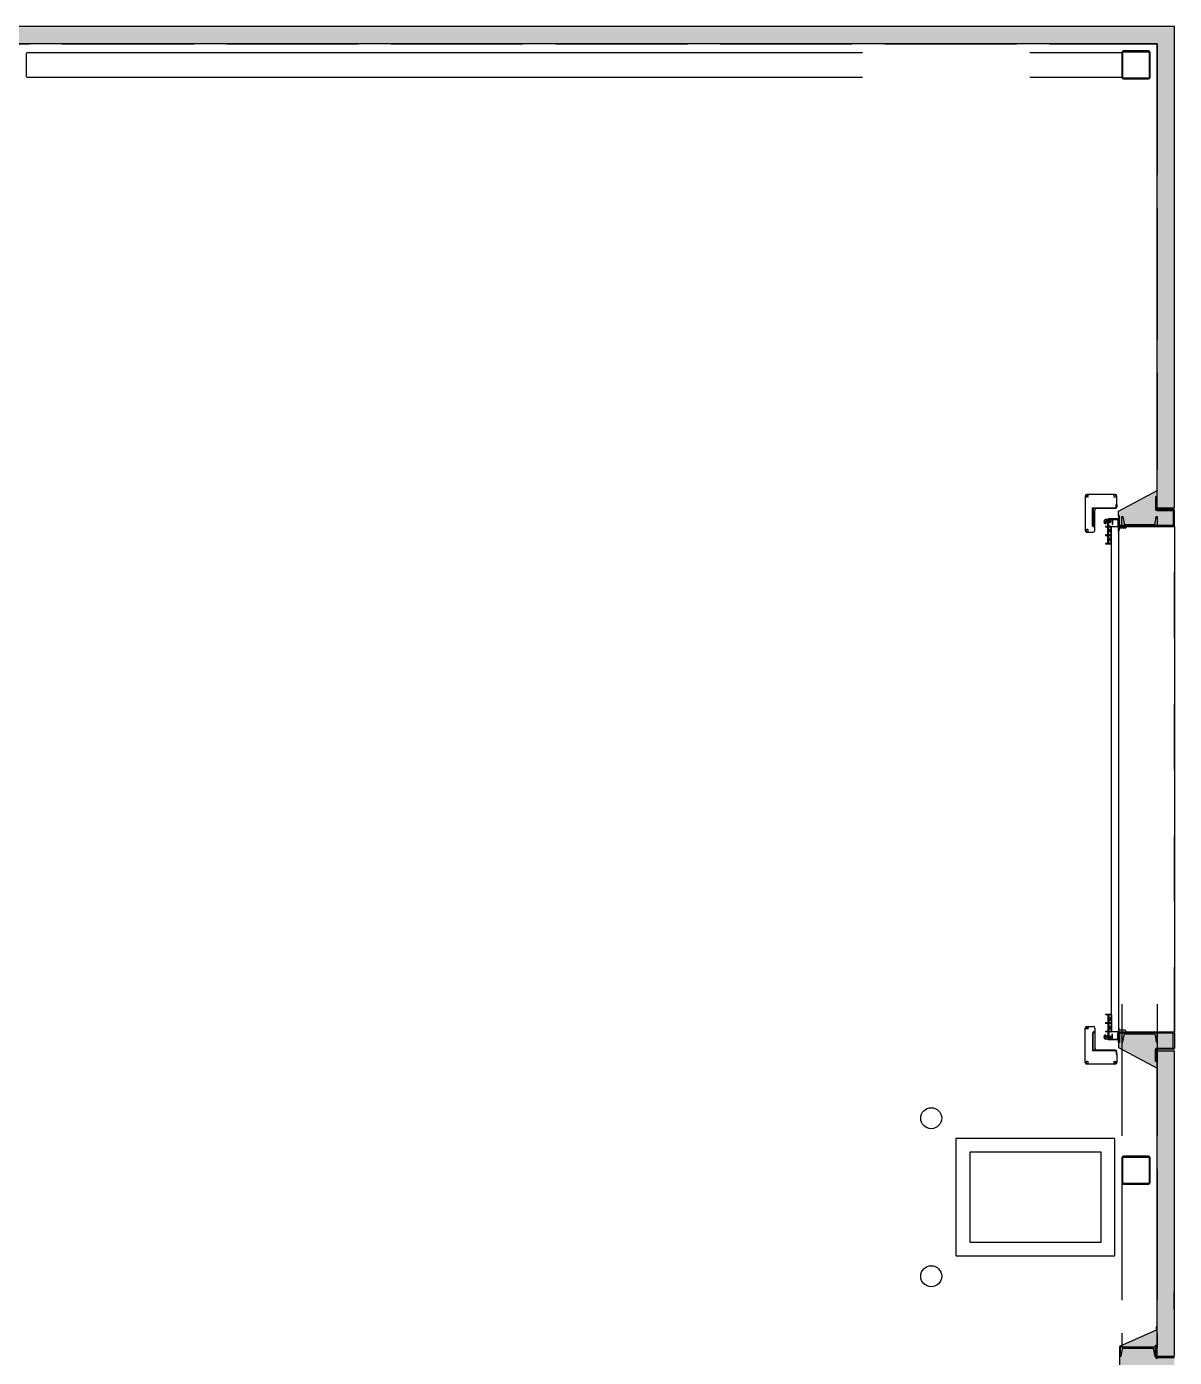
# Model space of a CAD drawing. Header units: inches. Extents: x 2743 to 10591, y -1604 to 5792.
# Drawn here: x 5190.5 to 5517.5, y 5268.6 to 5647.8 of the extents above; entities that cross this region are included whole.
import ezdxf

# ---------------------------------------------------------------- set-up
doc = ezdxf.new("R2010")
doc.units = ezdxf.units.IN
doc.header["$LTSCALE"] = 0.1875
doc.header["$MEASUREMENT"] = 0
for name, pattern in [('CENTERX2', [101.6, 63.5, -12.7, 12.7, -12.7]), ('dash2', [500, 400, -100]), ('dash3', [200, 100, -100])]:
    doc.linetypes.add(name, pattern=pattern)
for name, color, linetype in [('1', 1, 'Continuous'), ('5', 5, 'Continuous'), ('A-N-AMEN-EXT', 2, 'Continuous'), ('A-N-MUR-accessoire', 30, 'Continuous'), ('A-N-MUR-EXT', 5, 'Continuous'), ('A-N-MUR-INT', 3, 'Continuous'), ('A-N-PORTE-EXT', 2, 'Continuous'), ('A-N-STRUCTURE', 4, 'Continuous'), ('fill253', 253, 'Continuous'), ('LAYER10', 7, 'Continuous'), ('S-N-ACIER', 4, 'Continuous')]:
    doc.layers.add(name, color=color, linetype=linetype)

msp = doc.modelspace()

# ---------------------------------------------------------------- hatches: boundary and pattern name
at = {"layer": 'fill253'}
h = msp.add_hatch(color=7, dxfattribs=at)
h.dxf.hatch_style = 1
h.paths.add_polyline_path([(5517.44902, 4634.2983), (5512.52777, 4634.2983), (5512.54172, 4296.66232), (5517.46297, 4296.66232)])
h.paths.add_polyline_path([(5517.44903, 4881.11089), (5512.52778, 4881.11089), (5512.52778, 4775.21102), (5517.44903, 4775.21102)])
h.paths.add_polyline_path([(5517.44903, 5127.92329), (5512.52778, 5127.92329), (5512.52777, 5022.02362), (5517.44902, 5022.02362)])
h.paths.add_polyline_path([(4628.42938, 2943.29277), (4625.95018, 2938.37099), (5517.46297, 2938.37152), (5517.46297, 3130.36129), (5512.54172, 3130.36129), (5512.54172, 2943.29277)])
h.paths.add_polyline_path([(4200.50372, 2845.33593), (4208.49739, 2846.64062), (4193.49822, 2938.36282), (4192.72048, 2943.12545), (4184.51381, 2943.12545), (4185.25735, 2938.4929)])
h.paths.add_polyline_path([(4618.93272, 2938.2042), (4619.31197, 2936.00974), (4626.09389, 2937.11042), (4625.95018, 2938.37099), (4628.42938, 2943.29277), (4618.12265, 2943.29277)])
h.paths.add_polyline_path([(5517.46297, 5355.98239), (5512.54172, 5355.98239), (5512.52778, 5268.83602), (5517.44903, 5268.83602)])
h.paths.add_polyline_path([(2812.35741, 3123.02867), (2806.55239, 3125.08232), (2806.55239, 3123.83686), (2807.41263, 3123.50795), (2807.41906, 2938.2042), (3075.9398, 2938.37153), (3075.93335, 2943.29278), (2812.34031, 2943.12545)])
h.paths.add_polyline_path([(2807.41906, 3827.66882), (2812.34031, 3826.6441), (2812.34031, 4320.4792), (2807.41906, 4320.4792)])
h.paths.add_polyline_path([(5512.54172, 3862.52649), (5517.46297, 3862.52649), (5517.46297, 4254.42566), (5512.54172, 4254.42566)])
h.paths.add_polyline_path([(5512.5356, 3801.08425), (5517.45685, 3801.08425), (5517.46297, 3862.52649), (5512.54172, 3862.52649)])
h.paths.add_polyline_path([(5512.54172, 3656.9925), (5517.46297, 3656.9925), (5517.45685, 3765.06188), (5512.5356, 3765.06188)])
h.paths.add_polyline_path([(5512.53298, 3584.94295), (5517.45423, 3584.94295), (5517.46296, 3620.96895), (5512.54171, 3620.96895)])
h.paths.add_polyline_path([(5512.5391, 3512.89586), (5517.46035, 3512.89586), (5517.46066, 3548.92185), (5512.53941, 3548.92185)])
h.paths.add_polyline_path([(5512.5391, 3440.8512), (5517.46035, 3440.8512), (5517.46035, 3476.87475), (5512.5391, 3476.87475)])
h.paths.add_polyline_path([(4035.91549, 5642.91315), (4035.91549, 5647.83442), (2807.41263, 5647.83442), (2807.41906, 4361.46337), (2812.34031, 4361.46337), (2812.33388, 5642.91317)])
h.paths.add_polyline_path([(3118.18201, 2943.29277), (3118.18223, 2938.37152), (4185.31745, 2938.2042), (4184.51381, 2943.12545)])
h.paths.add_polyline_path([(4279.25656, 5642.88457), (4279.25657, 5647.80617), (4078.1514, 5647.83389), (4078.1514, 5642.91262)])
h.paths.add_polyline_path([(4872.5115, 5647.66709), (4872.5115, 5642.74584), (5512.54172, 5642.74584), (5512.54177, 5510.71941), (5517.46302, 5510.71941), (5517.46297, 5647.66709)])
h.paths.add_polyline_path([(5517.45593, 3260.73346), (5512.53008, 3260.73345), (5512.54172, 3172.43063), (5517.46297, 3172.43063)])
h.paths.add_polyline_path([(5512.53008, 3296.75701), (5517.45593, 3296.75699), (5517.45423, 3404.82765), (5512.53298, 3404.82765)])
h = msp.add_hatch(color=7, dxfattribs=at)
h.dxf.hatch_style = 1
edge = h.paths.add_edge_path()
edge.add_line((5512.53528, 5515.65971), (5512.53533, 5510.71941))
edge.add_line((5512.53533, 5510.71941), (5517.45658, 5510.71941))
edge.add_line((5517.45658, 5510.71941), (5517.45524, 5505.6176))
edge.add_arc((5517.20286, 5505.61752), 0.25237, -86.3655371, 0.0163161, ccw=False)
edge.add_line((5517.21886, 5505.36566), (5501.8637, 5505.36585))
edge.add_arc((5501.8637, 5505.68081), 0.31496, 183.8309684, 269.9992701, ccw=False)
edge.add_line((5501.54945, 5505.65977), (5501.54945, 5509.78912))
edge.add_line((5501.54945, 5509.78912), (5512.53528, 5515.65971))
h = msp.add_hatch(color=7, dxfattribs=at)
h.dxf.hatch_style = 1
edge = h.paths.add_edge_path()
edge.add_line((5512.53528, 5351.04213), (5512.53533, 5355.98244))
edge.add_line((5512.53533, 5355.98244), (5517.45658, 5355.98244))
edge.add_line((5517.45658, 5355.98244), (5517.45524, 5361.08425))
edge.add_arc((5517.20286, 5361.08432), 0.25237, 359.9836839, 446.3655371)
edge.add_line((5517.21886, 5361.33619), (5501.8637, 5361.33599))
edge.add_arc((5501.8637, 5361.02103), 0.31496, 90.0007299, 176.1690316)
edge.add_line((5501.54945, 5361.04207), (5501.54945, 5356.91272))
edge.add_line((5501.54945, 5356.91272), (5512.53528, 5351.04213))
h = msp.add_hatch(color=7, dxfattribs=at)
h.dxf.hatch_style = 1
edge = h.paths.add_edge_path()
edge.add_line((5512.5222, 5277.33389), (5512.53528, 5269.00334))
edge.add_line((5512.53528, 5269.00334), (5517.44259, 5269.00334))
edge.add_line((5517.44259, 5269.00334), (5517.45769, 5252.79883))
edge.add_arc((5517.22154, 5252.79861), 0.23616, -90.0156662, 0.0533973, ccw=False)
edge.add_line((5517.22148, 5252.56245), (5501.55039, 5252.56242))
edge.add_line((5501.55039, 5252.56242), (5501.55039, 5255.62884))
edge.add_line((5501.55039, 5255.62884), (5501.86535, 5255.62884))
edge.add_line((5501.86535, 5255.62884), (5501.86557, 5271.7263))
edge.add_line((5501.86557, 5271.7263), (5512.28623, 5276.34964))
edge.add_line((5512.28623, 5276.34964), (5512.28623, 5277.33389))
edge.add_line((5512.28623, 5277.33389), (5512.5222, 5277.33389))

# ---------------------------------------------------------------- linework, layer by layer
at = {"color": 7}
for p, q in [((5499.53362, 5361.35104), (5499.53362, 5505.35197)), ((5499.53362, 5505.35197), (5501.50211, 5505.35197)), ((5501.50211, 5505.35197), (5501.50211, 5361.35104)), ((5501.50211, 5361.35104), (5499.53362, 5361.35104))]:
    msp.add_line(p, q, dxfattribs=at)
for points in [[(5501.54945, 5507.61338), (5498.55733, 5507.61338), (5498.55733, 5507.51889, 0.414213562), (5498.65182, 5507.42441), (5501.21047, 5507.42441, -0.414213562), (5501.36047, 5507.27441), (5501.36047, 5505.7, 0.414213562), (5501.45496, 5505.60552), (5501.54945, 5505.60552)], [(5512.53411, 5508.27903), (5512.53411, 5505.68062), (5502.53415, 5505.68062), (5502.53415, 5508.27903), (5502.65487, 5508.27903, -0.366587783), (5502.79296, 5508.16207), (5503.11946, 5506.20483, 0.366587783), (5503.45483, 5505.92078), (5511.61343, 5505.92078, 0.366587783), (5511.9488, 5506.20483), (5512.2753, 5508.16207, -0.366587783), (5512.41339, 5508.27903)], [(5501.54945, 5359.08962), (5498.55733, 5359.08962), (5498.55733, 5359.18411, -0.414213562), (5498.65182, 5359.2786), (5501.21047, 5359.2786, 0.414213562), (5501.36047, 5359.4286), (5501.36047, 5361.003, -0.414213562), (5501.45496, 5361.09749), (5501.54945, 5361.09749)], [(5512.53411, 5358.42281), (5512.53411, 5361.02123), (5502.53415, 5361.02123), (5502.53415, 5358.42281), (5502.65487, 5358.42281, 0.366587783), (5502.79296, 5358.53978), (5503.11946, 5360.49702, -0.366587783), (5503.45483, 5360.78107), (5511.61343, 5360.78107, -0.366587783), (5511.9488, 5360.49702), (5512.2753, 5358.53978, 0.366587783), (5512.41339, 5358.42281)], [(5512.06272, 5268.92466), (5512.06272, 5271.52307), (5502.06276, 5271.52307), (5502.06276, 5268.92466), (5502.18348, 5268.92466, 0.366587783), (5502.32157, 5269.04162), (5502.64807, 5270.99886, -0.366587783), (5502.98343, 5271.28291), (5511.14204, 5271.28291, -0.366587783), (5511.4774, 5270.99886), (5511.80391, 5269.04162, 0.366587783), (5511.942, 5268.92466)]]:
    msp.add_lwpolyline(points, format="xyb", close=True)
at = {"layer": '1', "color": 7}
for p, q in [((5499.83915, 5507.42441), (5497.85442, 5507.42441)), ((5497.90475, 5506.76013), (5497.90475, 5506.77222)), ((5498.01493, 5507.30914), (5499.72478, 5507.30914)), ((5498.47424, 5506.94137), (5498.0739, 5506.94137)), ((5498.47424, 5506.57889), (5498.08599, 5506.57889)), ((5498.47424, 5506.94137), (5498.83672, 5506.94137)), ((5498.47424, 5505.35197), (5498.47424, 5506.57889)), ((5498.47424, 5506.57889), (5498.83672, 5506.57889)), ((5498.83672, 5506.94137), (5499.23706, 5506.94137)), ((5498.83672, 5505.35197), (5498.83672, 5506.57889)), ((5498.83672, 5506.57889), (5499.22497, 5506.57889)), ((5499.40621, 5506.76013), (5499.40621, 5506.77222)), ((5499.72478, 5507.30914), (5499.72478, 5505.95904)), ((5499.83915, 5507.42441), (5499.83915, 5505.95904)), ((5499.443, 5505.35197), (5497.86796, 5505.35197)), ((5499.32217, 5505.23114), (5497.86796, 5505.23114)), ((5499.32217, 5502.98947), (5497.86796, 5502.98947)), ((5499.443, 5502.86864), (5497.86796, 5502.86864)), ((5499.443, 5502.86864), (5497.86796, 5502.86864)), ((5499.32217, 5502.74781), (5497.86796, 5502.74781)), ((5497.95725, 5506.30164), (5497.95725, 5506.16647)), ((5498.47424, 5502.98947), (5498.47424, 5505.23114)), ((5498.47424, 5500.50614), (5498.47424, 5502.74781)), ((5498.83672, 5502.98947), (5498.83672, 5505.23114)), ((5498.83672, 5500.50614), (5498.83672, 5502.74781)), ((5499.41279, 5504.53194), (5499.12927, 5504.53194)), ((5499.12927, 5503.82711), (5499.12927, 5504.53194)), ((5499.41279, 5504.37889), (5499.12927, 5504.37889)), ((5499.41279, 5503.98016), (5499.12927, 5503.98016)), ((5499.41279, 5503.82711), (5499.12927, 5503.82711)), ((5499.41279, 5503.08009), (5499.41279, 5505.14052)), ((5499.41279, 5500.59676), (5499.41279, 5502.65719)), ((5499.53362, 5502.95926), (5499.53362, 5505.26135)), ((5499.53362, 5500.47594), (5499.53362, 5502.77802)), ((5499.72478, 5505.95904), (5499.83915, 5505.95904)), ((5501.50211, 5503.9842), (5501.50211, 5505.35197)), ((5501.50211, 5505.35197), (5503.5972, 5505.35075)), ((5501.58989, 5503.9842), (5501.50211, 5503.9842)), ((5501.73118, 5504.329), (5501.58989, 5503.9842)), ((5503.45287, 5504.86166), (5501.73118, 5504.86166)), ((5501.73118, 5504.86166), (5501.73118, 5504.329)), ((5503.5972, 5505.35075), (5503.5972, 5505.01175)), ((5499.32217, 5500.50614), (5497.86796, 5500.50614)), ((5499.443, 5500.38531), (5497.86796, 5500.38531)), ((5499.41279, 5502.04861), (5499.12927, 5502.04861)), ((5499.12927, 5501.34379), (5499.12927, 5502.04861)), ((5499.41279, 5501.89556), (5499.12927, 5501.89556)), ((5499.41279, 5501.49683), (5499.12927, 5501.49683)), ((5499.41279, 5501.34379), (5499.12927, 5501.34379)), ((5499.443, 5366.31769), (5497.86796, 5366.31769)), ((5499.32217, 5366.19687), (5497.86796, 5366.19687)), ((5498.47424, 5366.19687), (5498.47424, 5363.95519)), ((5498.83672, 5366.19687), (5498.83672, 5363.95519)), ((5499.41279, 5366.10625), (5499.41279, 5364.04581)), ((5499.53362, 5366.22707), (5499.53362, 5363.92498)), ((5499.32217, 5363.95519), (5497.86796, 5363.95519)), ((5499.443, 5363.83436), (5497.86796, 5363.83436)), ((5499.443, 5363.83436), (5497.86796, 5363.83436)), ((5499.32217, 5363.71354), (5497.86796, 5363.71354)), ((5498.47424, 5363.71354), (5498.47424, 5361.47187)), ((5498.83672, 5363.71354), (5498.83672, 5361.47187)), ((5499.41279, 5365.35922), (5499.12927, 5365.35922)), ((5499.12927, 5365.35922), (5499.12927, 5364.6544)), ((5499.41279, 5365.20617), (5499.12927, 5365.20617)), ((5499.41279, 5364.80744), (5499.12927, 5364.80744)), ((5499.41279, 5364.6544), (5499.12927, 5364.6544)), ((5499.41279, 5362.87589), (5499.12927, 5362.87589)), ((5499.12927, 5362.87589), (5499.12927, 5362.17107)), ((5499.41279, 5362.72285), (5499.12927, 5362.72285)), ((5499.41279, 5362.32411), (5499.12927, 5362.32411)), ((5499.41279, 5363.62292), (5499.41279, 5361.56249)), ((5499.53362, 5363.74374), (5499.53362, 5361.44166)), ((5501.58989, 5362.7188), (5501.50211, 5362.7188)), ((5501.50211, 5362.7188), (5501.50211, 5361.35104)), ((5501.73118, 5362.374), (5501.58989, 5362.7188)), ((5501.73118, 5361.84135), (5501.73118, 5362.374)), ((5499.83915, 5359.2786), (5497.85442, 5359.2786)), ((5499.32217, 5361.47187), (5497.86796, 5361.47187)), ((5499.443, 5361.35104), (5497.86796, 5361.35104)), ((5497.90475, 5359.94287), (5497.90475, 5359.93079)), ((5497.95725, 5360.40137), (5497.95725, 5360.53653)), ((5498.01493, 5359.39387), (5499.72478, 5359.39387)), ((5498.47424, 5359.76163), (5498.0739, 5359.76163)), ((5498.47424, 5360.12411), (5498.08599, 5360.12411)), ((5498.47424, 5361.35104), (5498.47424, 5360.12411)), ((5498.47424, 5360.12411), (5498.83672, 5360.12411)), ((5498.47424, 5359.76163), (5498.83672, 5359.76163)), ((5498.83672, 5361.35104), (5498.83672, 5360.12411)), ((5498.83672, 5360.12411), (5499.22497, 5360.12411)), ((5498.83672, 5359.76163), (5499.23706, 5359.76163)), ((5499.41279, 5362.17107), (5499.12927, 5362.17107)), ((5499.40621, 5359.94287), (5499.40621, 5359.93079)), ((5499.72478, 5359.39387), (5499.72478, 5360.74396)), ((5499.72478, 5360.74396), (5499.83915, 5360.74396)), ((5499.83915, 5359.2786), (5499.83915, 5360.74396)), ((5501.50211, 5361.35104), (5503.5972, 5361.35226)), ((5503.45287, 5361.84135), (5501.73118, 5361.84135)), ((5503.5972, 5361.35226), (5503.5972, 5361.69125))]:
    msp.add_line(p, q, dxfattribs=at)
for centre, radius, start, end in [((5498.07615, 5506.80985), 0.71537, 155.1313079, 217.5925682), ((5498.03399, 5506.73194), 0.71537, 104.5378837, 148.0316541), ((5498.01493, 5506.80573), 0.50738, 110.5508544, 263.4728886), ((5498.01493, 5506.87952), 0.71537, 225.0263412, 265.3756564), ((5498.01297, 5506.73503), 0.57411, 90, 108.0733809), ((5498.0739, 5506.77222), 0.16916, 89.99999, 179.9999993), ((5498.08599, 5506.76013), 0.18124, 179.9999993, 269.999995), ((5499.22497, 5506.76013), 0.18124, 269.999995, 359.9999975), ((5499.23706, 5506.77222), 0.16916, 359.9999975, 89.99999), ((5497.86796, 5505.29155), 0.06041, 89.99999, 269.999995), ((5497.86796, 5502.92905), 0.06041, 89.99999, 269.999995), ((5497.86796, 5502.80822), 0.06041, 89.99999, 269.999995), ((5499.32217, 5505.14052), 0.09062, 359.9999975, 89.99999), ((5499.32217, 5503.08009), 0.09062, 269.999995, 359.9999975), ((5499.32217, 5502.65719), 0.09062, 359.9999975, 89.99999), ((5499.443, 5505.26135), 0.09062, 359.9999975, 89.99999), ((5499.443, 5502.95926), 0.09062, 269.999995, 359.9999975), ((5499.443, 5502.77802), 0.09062, 359.9999975, 89.99999), ((5503.44698, 5505.01175), 0.15021, 272.2456658, 360), ((5497.86796, 5500.44573), 0.06041, 89.99999, 269.999995), ((5499.32217, 5500.59676), 0.09062, 269.999995, 359.9999975), ((5499.443, 5500.47594), 0.09062, 269.999995, 359.9999975), ((5497.86796, 5366.25728), 0.06041, 90.000005, 270.00001), ((5499.32217, 5366.10625), 0.09062, 0.0000025, 90.000005), ((5499.443, 5366.22707), 0.09062, 0.0000025, 90.000005), ((5497.86796, 5363.89478), 0.06041, 90.000005, 270.00001), ((5497.86796, 5363.77395), 0.06041, 90.000005, 270.00001), ((5499.32217, 5364.04581), 0.09062, 270.00001, 0.0000025), ((5499.32217, 5363.62292), 0.09062, 0.0000025, 90.000005), ((5499.443, 5363.92498), 0.09062, 270.00001, 0.0000025), ((5499.443, 5363.74374), 0.09062, 0.0000025, 90.000005), ((5498.07615, 5359.89316), 0.71537, 142.4074318, 204.8686921), ((5498.03399, 5359.97107), 0.71537, 211.9683459, 255.4621163), ((5498.01493, 5359.89728), 0.50738, 96.5271114, 249.4491456), ((5498.01493, 5359.82349), 0.71537, 94.6243436, 134.9736588), ((5497.86796, 5361.41145), 0.06041, 90.000005, 270.00001), ((5498.01297, 5359.96797), 0.57411, 251.9266191, 270), ((5498.08599, 5359.94287), 0.18124, 90.000005, 180.0000007), ((5498.0739, 5359.93079), 0.16916, 180.0000007, 270.00001), ((5499.22497, 5359.94287), 0.18124, 0.0000025, 90.000005), ((5499.23706, 5359.93079), 0.16916, 270.00001, 0.0000025), ((5499.32217, 5361.56249), 0.09062, 270.00001, 0.0000025), ((5499.443, 5361.44166), 0.09062, 270.00001, 0.0000025), ((5503.44698, 5361.69125), 0.15021, 0, 87.7543342)]:
    msp.add_arc(centre, radius, start, end, dxfattribs=at)
at = {"layer": '5', "color": 7}
for p, q in [((5501.54945, 5509.78912), (5512.53528, 5515.65971)), ((5501.52795, 5508.3821), (5501.54945, 5508.3821)), ((5501.54945, 5508.3821), (5501.54945, 5509.78912)), ((5501.52795, 5358.31974), (5501.54945, 5358.31974)), ((5501.54945, 5358.31974), (5501.54945, 5356.91272)), ((5501.54945, 5356.91272), (5512.53528, 5351.04213))]:
    msp.add_line(p, q, dxfattribs=at)
at = {"layer": 'A-N-AMEN-EXT', "color": 7}
msp.add_line((5517.45153, 5282.30628), (5517.46153, 5292.30625), dxfattribs=at)
at = {"layer": 'A-N-MUR-accessoire', "color": 7}
for p, q in [((5500.52236, 5330.98148), (5455.24686, 5330.98148)), ((5455.24686, 5330.98148), (5455.24686, 5297.51698)), ((5500.52236, 5297.51698), (5500.52236, 5330.98148)), ((5496.58536, 5327.04448), (5459.18386, 5327.04448)), ((5459.18386, 5327.04448), (5459.18386, 5301.45398)), ((5496.58536, 5301.45398), (5496.58536, 5327.04448)), ((5459.18386, 5301.45398), (5496.58536, 5301.45398)), ((5455.24686, 5297.51698), (5500.52236, 5297.51698))]:
    msp.add_line(p, q, dxfattribs=at)
for centre in [(5448.20665, 5336.77445), (5448.20665, 5291.72401)]:
    msp.add_circle(centre, 2.99212, dxfattribs=at)
at = {"layer": 'A-N-MUR-EXT', "color": 7}
for p, q in [((5517.45653, 5647.83442), (4877.42632, 5647.83442)), ((5517.45658, 5510.71941), (5517.45653, 5647.83442)), ((5512.53533, 5510.71941), (5517.45658, 5510.71941)), ((5512.53528, 5355.98239), (5517.45653, 5355.98239)), ((5517.45653, 5269.00334), (5517.45653, 5355.98239)), ((5512.52134, 5269.00334), (5517.44259, 5269.00334)), ((5512.52134, 5269.00334), (5517.44259, 5269.00334))]:
    msp.add_line(p, q, dxfattribs=at)
at = {"layer": 'A-N-MUR-INT', "color": 7}
for p, q in [((5512.53528, 5642.91317), (4872.50507, 5642.91317)), ((5512.53528, 5510.71941), (5512.53528, 5642.91317)), ((5512.53528, 5269.00334), (5512.53528, 5355.98239)), ((5512.28623, 5276.34964), (5501.86557, 5271.7263)), ((5512.5222, 5277.33389), (5512.28623, 5277.33389)), ((5512.28623, 5277.33389), (5512.28623, 5276.34964)), ((5501.86557, 5271.7263), (5501.86557, 5255.62884))]:
    msp.add_line(p, q, dxfattribs=at)
at = {"layer": 'A-N-PORTE-EXT', "color": 7}
for p, q in [((5492.07717, 5514.05211), (5492.07717, 5504.24702)), ((5500.60472, 5514.52455), (5492.54961, 5514.52455)), ((5492.54961, 5514.28833), (5492.78583, 5514.28833)), ((5500.60472, 5514.28833), (5500.3685, 5514.28833)), ((5501.07716, 5511.67472), (5501.07716, 5514.05211)), ((5492.78583, 5513.81589), (5492.54961, 5513.81589)), ((5494.15788, 5505.70766), (5494.15788, 5510.68204)), ((5494.15788, 5510.68204), (5495.29961, 5510.68204)), ((5495.29961, 5510.52456), (5494.31536, 5510.52456)), ((5494.31536, 5510.52456), (5494.31536, 5505.76079)), ((5495.29961, 5510.68204), (5500.60472, 5510.68204)), ((5500.60472, 5510.52456), (5495.29961, 5510.52456)), ((5500.3685, 5513.81589), (5500.60472, 5513.81589)), ((5500.91968, 5510.997), (5500.91968, 5511.67472)), ((5500.91968, 5511.67472), (5501.07716, 5511.67472)), ((5501.07716, 5511.67472), (5501.07716, 5510.997)), ((5494.82717, 5504.24702), (5494.82717, 5510.05212)), ((5492.78583, 5504.48324), (5492.54961, 5504.48324)), ((5492.54961, 5504.0108), (5492.78583, 5504.0108)), ((5492.54961, 5503.77458), (5494.35473, 5503.77458)), ((5494.54439, 5505.20003), (5494.15788, 5505.70766)), ((5494.31536, 5505.76079), (5494.66969, 5505.29542)), ((5494.66969, 5505.29542), (5494.54439, 5505.20003)), ((5517.45515, 5505.36585), (5517.45515, 5361.33599)), ((5492.07717, 5352.64871), (5492.07717, 5362.45381)), ((5492.54961, 5362.92625), (5494.35473, 5362.92625)), ((5492.54961, 5362.69003), (5492.78583, 5362.69003)), ((5494.82717, 5362.45381), (5494.82717, 5356.64871)), ((5492.78583, 5362.21759), (5492.54961, 5362.21759)), ((5494.54439, 5361.5008), (5494.15788, 5360.99316)), ((5494.15788, 5360.99316), (5494.15788, 5356.01879)), ((5494.31536, 5360.94004), (5494.66969, 5361.4054)), ((5494.31536, 5356.17627), (5494.31536, 5360.94004)), ((5494.66969, 5361.4054), (5494.54439, 5361.5008)), ((5494.15788, 5356.01879), (5495.29961, 5356.01879)), ((5495.29961, 5356.17627), (5494.31536, 5356.17627)), ((5500.60472, 5356.17627), (5495.29961, 5356.17627)), ((5495.29961, 5356.01879), (5500.60472, 5356.01879)), ((5500.91968, 5355.70383), (5500.91968, 5355.0261)), ((5500.91968, 5355.0261), (5501.07716, 5355.0261)), ((5501.07716, 5355.0261), (5501.07716, 5355.70383)), ((5501.07716, 5355.0261), (5501.07716, 5352.64871)), ((5492.78583, 5352.88493), (5492.54961, 5352.88493)), ((5492.54961, 5352.41249), (5492.78583, 5352.41249)), ((5500.60472, 5352.17627), (5492.54961, 5352.17627)), ((5500.3685, 5352.88493), (5500.60472, 5352.88493)), ((5500.60472, 5352.41249), (5500.3685, 5352.41249))]:
    msp.add_line(p, q, dxfattribs=at)
at = {"layer": 'A-N-PORTE-EXT', "color": 7, "linetype": 'dash3'}
msp.add_line((5517.45515, 5361.10011), (5517.45515, 5505.60207), dxfattribs=at)
at = {"layer": 'A-N-PORTE-EXT', "color": 7}
for centre, radius, start, end in [((5492.54961, 5514.05211), 0.47244, 90, 180), ((5492.54961, 5514.05211), 0.23622, 90, 270), ((5492.78583, 5514.05211), 0.23622, 270, 90), ((5500.3685, 5514.05211), 0.23622, 90, 270), ((5500.60472, 5514.05211), 0.47244, 0, 90), ((5500.60472, 5514.05211), 0.23622, 270, 90), ((5495.29961, 5510.05212), 0.47244, 90, 180), ((5500.60472, 5510.997), 0.31496, 270, 0), ((5500.60472, 5510.997), 0.47244, 270, 0), ((5492.54961, 5504.24702), 0.47244, 180, 270), ((5492.54961, 5504.24702), 0.23622, 90, 270), ((5492.78583, 5504.24702), 0.23622, 270, 90), ((5494.35473, 5504.24702), 0.47244, 270, 0), ((5492.54961, 5362.45381), 0.47244, 90, 180), ((5492.54961, 5362.45381), 0.23622, 90, 270), ((5492.78583, 5362.45381), 0.23622, 270, 90), ((5494.35473, 5362.45381), 0.47244, 0, 90), ((5495.29961, 5356.64871), 0.47244, 180, 270), ((5500.60472, 5355.70383), 0.47244, 0, 90), ((5500.60472, 5355.70383), 0.31496, 0, 90), ((5492.54961, 5352.64871), 0.47244, 180, 270), ((5492.54961, 5352.64871), 0.23622, 90, 270), ((5492.78583, 5352.64871), 0.23622, 270, 90), ((5500.3685, 5352.64871), 0.23622, 90, 270), ((5500.60472, 5352.64871), 0.23622, 270, 90), ((5500.60472, 5352.64871), 0.47244, 270, 0)]:
    msp.add_arc(centre, radius, start, end, dxfattribs=at)
at = {"layer": 'A-N-STRUCTURE', "color": 7, "linetype": 'dash2', "ltscale": 0.5}
for p, q in [((4872.50507, 5642.97013), (5512.53528, 5642.97013)), ((5512.53528, 5642.97013), (5512.53528, 5521.63862)), ((5502.5353, 5369.24796), (5502.5353, 5271.46207)), ((5512.53528, 5369.24796), (5512.53528, 5271.46207))]:
    msp.add_line(p, q, dxfattribs=at)
at = {"layer": 'LAYER10', "color": 7, "linetype": 'Continuous'}
msp.add_line((5503.5972, 5505.01175), (5503.5972, 5505.27148), dxfattribs=at)
at = {"layer": 'S-N-ACIER', "color": 7, "linetype": 'CENTERX2', "ltscale": 20}
for p, q in [((5190.53593, 5640.41711), (5502.5353, 5640.41711)), ((5190.53593, 5633.40925), (5502.5353, 5633.40925))]:
    msp.add_line(p, q, dxfattribs=at)
at = {"layer": 'S-N-ACIER', "color": 7}
for p, q in [((5190.53593, 5633.66358), (5190.53593, 5640.16278)), ((5502.5353, 5640.46318), (5502.5353, 5633.36319)), ((5502.7853, 5633.36319), (5502.7853, 5640.46318)), ((5510.08529, 5640.91317), (5502.9853, 5640.91317)), ((5502.9853, 5640.66317), (5510.08529, 5640.66317)), ((5510.28529, 5640.46318), (5510.28529, 5633.36319)), ((5510.53529, 5633.36319), (5510.53529, 5640.46318)), ((5510.08529, 5633.16319), (5502.9853, 5633.16319)), ((5502.9853, 5632.91319), (5510.08529, 5632.91319)), ((5512.4145, 5513.81373), (5512.09954, 5513.81373)), ((5512.09954, 5513.81373), (5512.09954, 5510.36509)), ((5512.4145, 5510.36509), (5512.4145, 5513.81373)), ((5517.21777, 5510.24691), (5512.53261, 5510.24698)), ((5501.8637, 5508.3823), (5501.54874, 5508.3823)), ((5501.54874, 5508.3823), (5501.54874, 5505.68081)), ((5501.8637, 5505.75955), (5501.8637, 5508.3823)), ((5512.5326, 5509.93202), (5517.06035, 5509.93195)), ((5517.13909, 5509.85324), (5517.14016, 5505.68081)), ((5517.45515, 5505.60223), (5517.45399, 5510.01084)), ((5501.8637, 5505.36585), (5517.21893, 5505.36585)), ((5517.14016, 5505.68081), (5501.94244, 5505.68081)), ((5501.54874, 5358.31955), (5501.54874, 5361.02103)), ((5501.8637, 5361.33599), (5517.21893, 5361.33599)), ((5501.8637, 5360.94229), (5501.8637, 5358.31955)), ((5517.14016, 5361.02103), (5501.94244, 5361.02103)), ((5517.13909, 5356.8486), (5517.14016, 5361.02103)), ((5517.45515, 5361.09962), (5517.45399, 5356.691)), ((5501.8637, 5358.31955), (5501.54874, 5358.31955)), ((5512.09954, 5352.88812), (5512.09954, 5356.33676)), ((5512.4145, 5356.33676), (5512.4145, 5352.88812)), ((5512.5326, 5356.76983), (5517.06035, 5356.76989)), ((5517.21777, 5356.45494), (5512.53261, 5356.45487)), ((5512.4145, 5352.88812), (5512.09954, 5352.88812)), ((5502.5353, 5325.50318), (5502.5353, 5318.40319)), ((5502.7853, 5318.40319), (5502.7853, 5325.50318)), ((5510.08529, 5325.95317), (5502.9853, 5325.95317)), ((5502.9853, 5325.70317), (5510.08529, 5325.70317)), ((5510.28529, 5325.50318), (5510.28529, 5318.40319)), ((5510.53529, 5318.40319), (5510.53529, 5325.50318)), ((5510.08529, 5318.20319), (5502.9853, 5318.20319)), ((5502.9853, 5317.95319), (5510.08529, 5317.95319)), ((5512.08555, 5268.72779), (5512.08555, 5272.09171)), ((5512.08555, 5272.09171), (5512.40051, 5272.09171)), ((5512.40051, 5272.09171), (5512.40051, 5268.72779)), ((5512.51861, 5268.60968), (5517.20378, 5268.60961))]:
    msp.add_line(p, q, dxfattribs=at)
for centre, radius, start, end in [((5502.9853, 5640.46318), 0.45, 90, 180), ((5502.9853, 5640.46318), 0.2, 90, 180), ((5510.08529, 5640.46318), 0.45, 0, 90), ((5510.08529, 5640.46318), 0.2, 0, 90), ((5502.9853, 5633.36319), 0.45, 180, 270), ((5502.9853, 5633.36319), 0.2, 180, 270), ((5510.08529, 5633.36319), 0.45, 270, 0), ((5510.08529, 5633.36319), 0.2, 270, 0), ((5512.53261, 5510.36509), 0.43307, 180.0000077, 269.9991647), ((5512.53261, 5510.36509), 0.11811, 180, 269.999157), ((5517.21777, 5510.01069), 0.23622, 0.0377308, 89.999157), ((5517.06035, 5509.85321), 0.07874, 0.0222604, 89.9991782), ((5501.8637, 5505.68081), 0.31496, 180, 270), ((5501.94244, 5505.75955), 0.07874, 180, 270), ((5517.21893, 5505.60207), 0.23622, 270, 0.0377308), ((5501.8637, 5361.02103), 0.31496, 90, 180), ((5501.94244, 5360.94229), 0.07874, 90, 180), ((5517.21893, 5361.09977), 0.23622, 359.9622692, 90), ((5512.53261, 5356.33676), 0.43307, 90.0008353, 179.9999923), ((5512.53261, 5356.33676), 0.11811, 90.000843, 180), ((5517.06035, 5356.84863), 0.07874, 270.0008218, 359.9777396), ((5517.21777, 5356.69116), 0.23622, 270.000843, 359.9622692), ((5502.9853, 5325.50318), 0.45, 90, 180), ((5502.9853, 5325.50318), 0.2, 90, 180), ((5510.08529, 5325.50318), 0.45, 0, 90), ((5510.08529, 5325.50318), 0.2, 0, 90), ((5502.9853, 5318.40319), 0.45, 180, 270), ((5502.9853, 5318.40319), 0.2, 180, 270), ((5510.08529, 5318.40319), 0.45, 270, 0), ((5510.08529, 5318.40319), 0.2, 270, 0), ((5512.51862, 5268.72779), 0.43307, 180.0000077, 269.9991647), ((5512.51862, 5268.72779), 0.11811, 180, 269.999157), ((5517.20377, 5268.37339), 0.23622, 0.0377308, 89.999157)]:
    msp.add_arc(centre, radius, start, end, dxfattribs=at)

doc.saveas('drawing.dxf')
